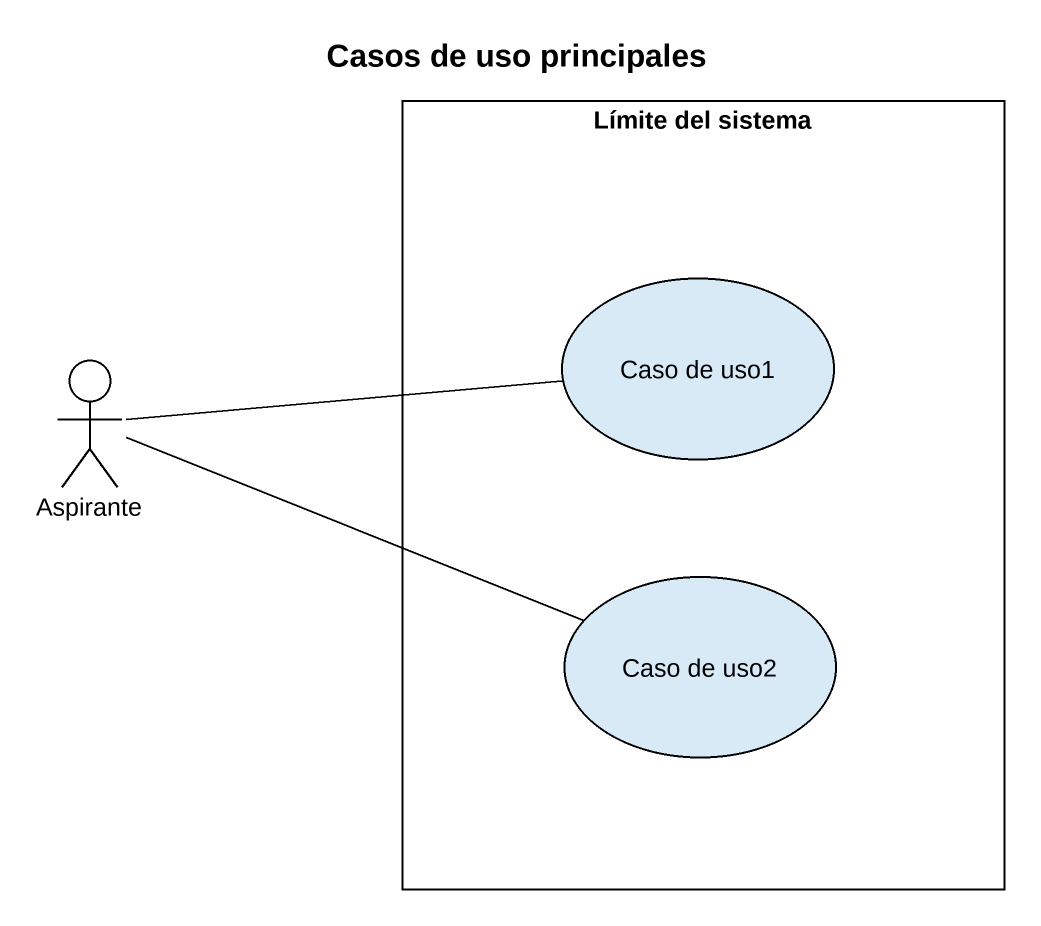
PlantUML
@startuml
title Casos de uso principales
rectangle "Límite del sistema" as Límite_del_sistema {
  usecase "Caso de uso1" as Caso_de_uso1
  usecase "Caso de uso2" as Caso_de_uso2
}
actor Aspirante
Aspirante -right- Caso_de_uso1
Aspirante -right- Caso_de_uso2
@enduml
